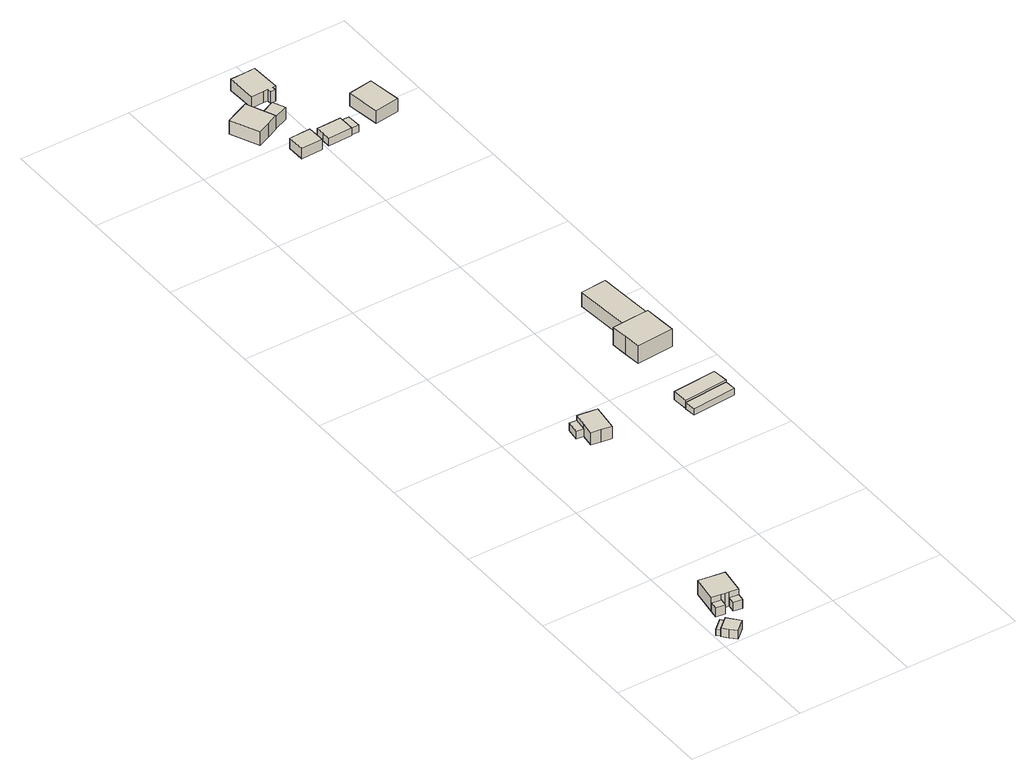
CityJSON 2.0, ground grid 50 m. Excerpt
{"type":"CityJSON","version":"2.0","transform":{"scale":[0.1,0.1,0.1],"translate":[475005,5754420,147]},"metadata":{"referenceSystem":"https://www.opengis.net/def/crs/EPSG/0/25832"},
"CityObjects":{
"building1":{"type":"Building","attributes":{"Gemeindeschluessel":"05766056","BezugspunktDach":"2000","function":"31001_2000","measuredHeight":3.14},"address":[{"country":"Germany","locality":"Oerlinghausen","thoroughfareNumber":"23","thoroughfareName":"Obere Reihe"}],"geometry":[{"type":"Solid","lod":"1","boundaries":[[[[0,1,2,3]],[[4,5,6,7]],[[4,7,3,2]],[[5,4,2,1]],[[6,5,1,0]],[[7,6,0,3]]]]}]},
"building2":{"type":"Building","attributes":{"Gemeindeschluessel":"05766056","BezugspunktDach":"2000","function":"31001_1110","measuredHeight":5.42},"address":[{"country":"Germany","locality":"Oerlinghausen","thoroughfareNumber":"23","thoroughfareName":"Obere Reihe"}],"geometry":[{"type":"Solid","lod":"1","boundaries":[[[[8,9,10,11,12,13,14]],[[15,16,17,4,7,18,19]],[[15,19,14,13]],[[16,15,13,12]],[[17,16,12,11]],[[4,17,11,10]],[[7,4,10,9]],[[18,7,9,8]],[[19,18,8,14]]]]}]},
"building3":{"type":"Building","attributes":{"Gemeindeschluessel":"05766056","function":"31001_1010"},"address":[{"country":"Germany","locality":"Oerlinghausen","thoroughfareNumber":"23","thoroughfareName":"Obere Reihe"}],"children":["building3-1","building3-2","building3-3"]},
"building3-1":{"type":"BuildingPart","attributes":{"BezugspunktDach":"2000","measuredHeight":9.34},"parents":["building3"],"geometry":[{"type":"Solid","lod":"1","boundaries":[[[[20,21,22,23,24,25,26,27]],[[28,29,30,31,32,33,34,35]],[[28,35,27,26]],[[29,28,26,25]],[[30,29,25,24]],[[31,30,24,23]],[[32,31,23,22]],[[33,32,22,21]],[[34,33,21,20]],[[35,34,20,27]]]]}]},
"building3-2":{"type":"BuildingPart","attributes":{"BezugspunktDach":"2100","measuredHeight":4.26},"parents":["building3"],"geometry":[{"type":"Solid","lod":"1","boundaries":[[[[36,37,38,39]],[[40,41,32,31]],[[40,31,39,38]],[[41,40,38,37]],[[32,41,37,36]],[[31,32,36,39]]]]}]},
"building3-3":{"type":"BuildingPart","attributes":{"BezugspunktDach":"2000","measuredHeight":4.26},"parents":["building3"],"geometry":[{"type":"Solid","lod":"1","boundaries":[[[[42,43,44,45,46]],[[47,48,29,49,50]],[[47,50,46,45]],[[48,47,45,44]],[[29,48,44,43]],[[49,29,43,42]],[[50,49,42,46]]]]}]},
"building4":{"type":"Building","attributes":{"Gemeindeschluessel":"05766056","function":"31001_1010"},"address":[{"country":"Germany","locality":"Oerlinghausen","thoroughfareNumber":"33","thoroughfareName":"Obere Reihe"}],"children":["building4-1","building4-2"]},
"building4-1":{"type":"BuildingPart","attributes":{"BezugspunktDach":"2000","measuredHeight":8.28},"parents":["building4"],"geometry":[{"type":"Solid","lod":"1","boundaries":[[[[51,52,53,54,55,56,57,58]],[[59,60,61,62,63,64,65,66]],[[59,66,58,57]],[[60,59,57,56]],[[61,60,56,55]],[[62,61,55,54]],[[63,62,54,53]],[[64,63,53,52]],[[65,64,52,51]],[[66,65,51,58]]]]}]},
"building4-2":{"type":"BuildingPart","attributes":{"BezugspunktDach":"2000","measuredHeight":3.68},"parents":["building4"],"geometry":[{"type":"Solid","lod":"1","boundaries":[[[[67,68,69,70]],[[62,71,72,63]],[[62,63,70,69]],[[71,62,69,68]],[[72,71,68,67]],[[63,72,67,70]]]]}]},
"building5":{"type":"Building","attributes":{"Gemeindeschluessel":"05766056","BezugspunktDach":"2000","function":"51009_1610","measuredHeight":3.08},"address":[{"country":"Germany"}],"geometry":[{"type":"Solid","lod":"1","boundaries":[[[[73,74,75,76]],[[77,78,79,80]],[[77,80,76,75]],[[78,77,75,74]],[[79,78,74,73]],[[80,79,73,76]]]]}]},
"building6":{"type":"Building","attributes":{"Gemeindeschluessel":"05766056","BezugspunktDach":"2000","function":"31001_2000","measuredHeight":4.61},"address":[{"country":"Germany","locality":"Oerlinghausen","thoroughfareNumber":"35","thoroughfareName":"Obere Reihe"}],"geometry":[{"type":"Solid","lod":"1","boundaries":[[[[81,82,83,84]],[[85,86,87,88]],[[85,88,84,83]],[[86,85,83,82]],[[87,86,82,81]],[[88,87,81,84]]]]}]},
"building7":{"type":"Building","attributes":{"Gemeindeschluessel":"05766056","BezugspunktDach":"2000","function":"31001_1010","measuredHeight":12.27},"address":[{"country":"Germany","locality":"Oerlinghausen","thoroughfareNumber":"35","thoroughfareName":"Obere Reihe"}],"geometry":[{"type":"Solid","lod":"1","boundaries":[[[[89,90,91,92,93,94,95]],[[96,97,98,99,100,101,102]],[[96,102,95,94]],[[97,96,94,93]],[[98,97,93,92]],[[99,98,92,91]],[[100,99,91,90]],[[101,100,90,89]],[[102,101,89,95]]]]}]},
"building8":{"type":"Building","attributes":{"Gemeindeschluessel":"05766056","BezugspunktDach":"2000","function":"31001_2000","measuredHeight":9.64},"address":[{"country":"Germany","locality":"Oerlinghausen","thoroughfareNumber":"35","thoroughfareName":"Obere Reihe"}],"geometry":[{"type":"Solid","lod":"1","boundaries":[[[[103,104,105,106]],[[107,108,109,110]],[[107,110,106,105]],[[108,107,105,104]],[[109,108,104,103]],[[110,109,103,106]]]]}]},
"building9":{"type":"Building","attributes":{"Gemeindeschluessel":"05766056","BezugspunktDach":"2000","function":"31001_1100","measuredHeight":9.39},"address":[{"country":"Germany","locality":"Oerlinghausen","thoroughfareNumber":"51","thoroughfareName":"Obere Reihe"}],"geometry":[{"type":"Solid","lod":"1","boundaries":[[[[111,112,113,114,115,116,117]],[[118,119,120,121,122,123,124]],[[118,124,117,116]],[[119,118,116,115]],[[120,119,115,114]],[[121,120,114,113]],[[122,121,113,112]],[[123,122,112,111]],[[124,123,111,117]]]]}]},
"building10":{"type":"Building","attributes":{"Gemeindeschluessel":"05766056","BezugspunktDach":"2000","function":"31001_2000","measuredHeight":6.92},"address":[{"country":"Germany","locality":"Oerlinghausen","thoroughfareNumber":"51","thoroughfareName":"Obere Reihe"}],"geometry":[{"type":"Solid","lod":"1","boundaries":[[[[125,126,127,128]],[[129,130,131,132]],[[129,132,128,127]],[[130,129,127,126]],[[131,130,126,125]],[[132,131,125,128]]]]}]},
"building11":{"type":"Building","attributes":{"Gemeindeschluessel":"05766056","BezugspunktDach":"2000","function":"31001_1110","measuredHeight":7.24},"address":[{"country":"Germany","locality":"Oerlinghausen","thoroughfareNumber":"51","thoroughfareName":"Obere Reihe"}],"geometry":[{"type":"Solid","lod":"1","boundaries":[[[[133,134,135,136]],[[137,138,139,140]],[[137,140,136,135]],[[138,137,135,134]],[[139,138,134,133]],[[140,139,133,136]]]]}]},
"building12":{"type":"Building","attributes":{"Gemeindeschluessel":"05766056","BezugspunktDach":"2000","function":"31001_1100","measuredHeight":8.12},"address":[{"country":"Germany","locality":"Oerlinghausen","thoroughfareNumber":"53","thoroughfareName":"Obere Reihe"}],"geometry":[{"type":"Solid","lod":"1","boundaries":[[[[141,142,143,144,145,146,147,148,149,150]],[[151,152,153,154,155,156,157,158,159,160]],[[151,160,150,149]],[[152,151,149,148]],[[153,152,148,147]],[[154,153,147,146]],[[155,154,146,145]],[[156,155,145,144]],[[157,156,144,143]],[[158,157,143,142]],[[159,158,142,141]],[[160,159,141,150]]]]}]},
"building13":{"type":"Building","attributes":{"Gemeindeschluessel":"05766056","function":"31001_2000"},"address":[{"country":"Germany","locality":"Oerlinghausen","thoroughfareNumber":"51","thoroughfareName":"Obere Reihe"}],"children":["building13-1","building13-2"]},
"building13-1":{"type":"BuildingPart","attributes":{"BezugspunktDach":"2000","measuredHeight":3.96},"parents":["building13"],"geometry":[{"type":"Solid","lod":"1","boundaries":[[[[161,162,163,164,165,166,167,168,169]],[[170,171,172,173,174,175,176,177,178]],[[170,178,169,168]],[[171,170,168,167]],[[172,171,167,166]],[[173,172,166,165]],[[174,173,165,164]],[[175,174,164,163]],[[176,175,163,162]],[[177,176,162,161]],[[178,177,161,169]]]]}]},
"building13-2":{"type":"BuildingPart","attributes":{"BezugspunktDach":"2000","measuredHeight":3.15},"parents":["building13"],"geometry":[{"type":"Solid","lod":"1","boundaries":[[[[179,180,181,182,183]],[[177,176,174,184,185]],[[177,185,183,182]],[[176,177,182,181]],[[174,176,181,180]],[[184,174,180,179]],[[185,184,179,183]]]]}]},
"building14":{"type":"Building","attributes":{"Gemeindeschluessel":"05766056","BezugspunktDach":"2000","function":"31001_2000","measuredHeight":6.86},"address":[{"country":"Germany","locality":"Oerlinghausen","thoroughfareNumber":"51","thoroughfareName":"Obere Reihe"}],"geometry":[{"type":"Solid","lod":"1","boundaries":[[[[186,187,188,189]],[[190,191,192,193]],[[190,193,189,188]],[[191,190,188,187]],[[192,191,187,186]],[[193,192,186,189]]]]}]}
},
"vertices":[
[56,116,40],[10,75,40],[23,59,40],[70,100,40],[23,59,11],[10,75,11],[56,116,11],[70,100,11],
[92,75,53],[70,100,53],[23,59,53],[21,57,53],[43,32,53],[66,7,53],[114,50,53],[66,7,11],[43,32,11],[21,57,11],[92,75,11],[114,50,11],
[155,316,76],[98,325,76],[81,208,76],[122,202,76],[138,199,76],[156,197,76],[196,191,76],[213,307,76],[196,191,8],[156,197,8],[138,199,8],[122,202,8],[81,208,8],[98,325,8],[155,316,8],[213,307,8],
[81,208,51],[75,171,51],[117,166,51],[122,202,51],[117,166,8],[75,171,8],
[192,191,51],[156,197,51],[151,163,51],[190,157,51],[195,191,51],[190,157,8],[151,163,8],[192,191,8],[195,191,8],
[387,1414,74],[343,1419,74],[298,1425,74],[290,1366,74],[282,1307,74],[326,1300,74],[371,1294,74],[381,1369,74],[371,1294,14],[326,1300,14],[282,1307,14],[290,1366,14],[298,1425,14],[343,1419,14],[387,1414,14],[381,1369,14],
[265,1429,51],[257,1371,51],[290,1366,51],[298,1425,51],[257,1371,14],[265,1429,14],
[901,1296,50],[703,1280,50],[707,1230,50],[905,1246,50],[707,1230,19],[703,1280,19],[901,1296,19],[905,1246,19],
[895,1366,60],[697,1350,60],[703,1280,60],[901,1296,60],[703,1280,21],[697,1350,21],[895,1366,21],[901,1296,21],
[869,1695,109],[864,1769,109],[749,1761,109],[697,1757,109],[703,1683,109],[709,1609,109],[875,1621,109],[709,1609,23],[703,1683,23],[697,1757,23],[749,1761,23],[864,1769,23],[869,1695,23],[875,1621,23],
[844,2026,97],[729,2016,97],[749,1761,97],[864,1769,97],[749,1761,28],[729,2016,28],[844,2026,28],[864,1769,28],
[388,3573,98],[364,3627,98],[333,3699,98],[279,3675,98],[225,3651,98],[281,3525,98],[335,3549,98],[281,3525,32],[225,3651,32],[279,3675,32],[333,3699,32],[364,3627,32],[388,3573,32],[335,3549,32],
[460,3450,81],[364,3447,81],[366,3367,81],[462,3370,81],[366,3367,32],[364,3447,32],[460,3450,32],[462,3370,32],
[429,3656,91],[364,3627,91],[388,3573,91],[453,3602,91],[388,3573,33],[364,3627,33],[429,3656,33],[453,3602,33],
[496,3730,92],[491,3866,92],[435,3864,92],[379,3862,92],[383,3727,92],[440,3729,92],[458,3729,92],[459,3711,92],[482,3712,92],[481,3730,92],[482,3712,37],[459,3711,37],[458,3729,37],[440,3729,37],[383,3727,37],[379,3862,37],[435,3864,37],[491,3866,37],[496,3730,37],[481,3730,37],
[602,3377,71],[602,3400,71],[602,3412,71],[601,3441,71],[601,3450,71],[492,3447,71],[493,3409,71],[494,3371,71],[602,3373,71],[494,3371,35],[493,3409,35],[492,3447,35],[601,3450,35],[601,3441,35],[602,3412,35],[602,3400,35],[602,3377,35],[602,3373,35],
[635,3442,67],[601,3441,67],[602,3400,67],[602,3377,67],[637,3378,67],[635,3442,35],[637,3378,35],
[804,3539,103],[695,3522,103],[717,3375,103],[826,3391,103],[717,3375,41],[695,3522,41],[804,3539,41],[826,3391,41]
]}
